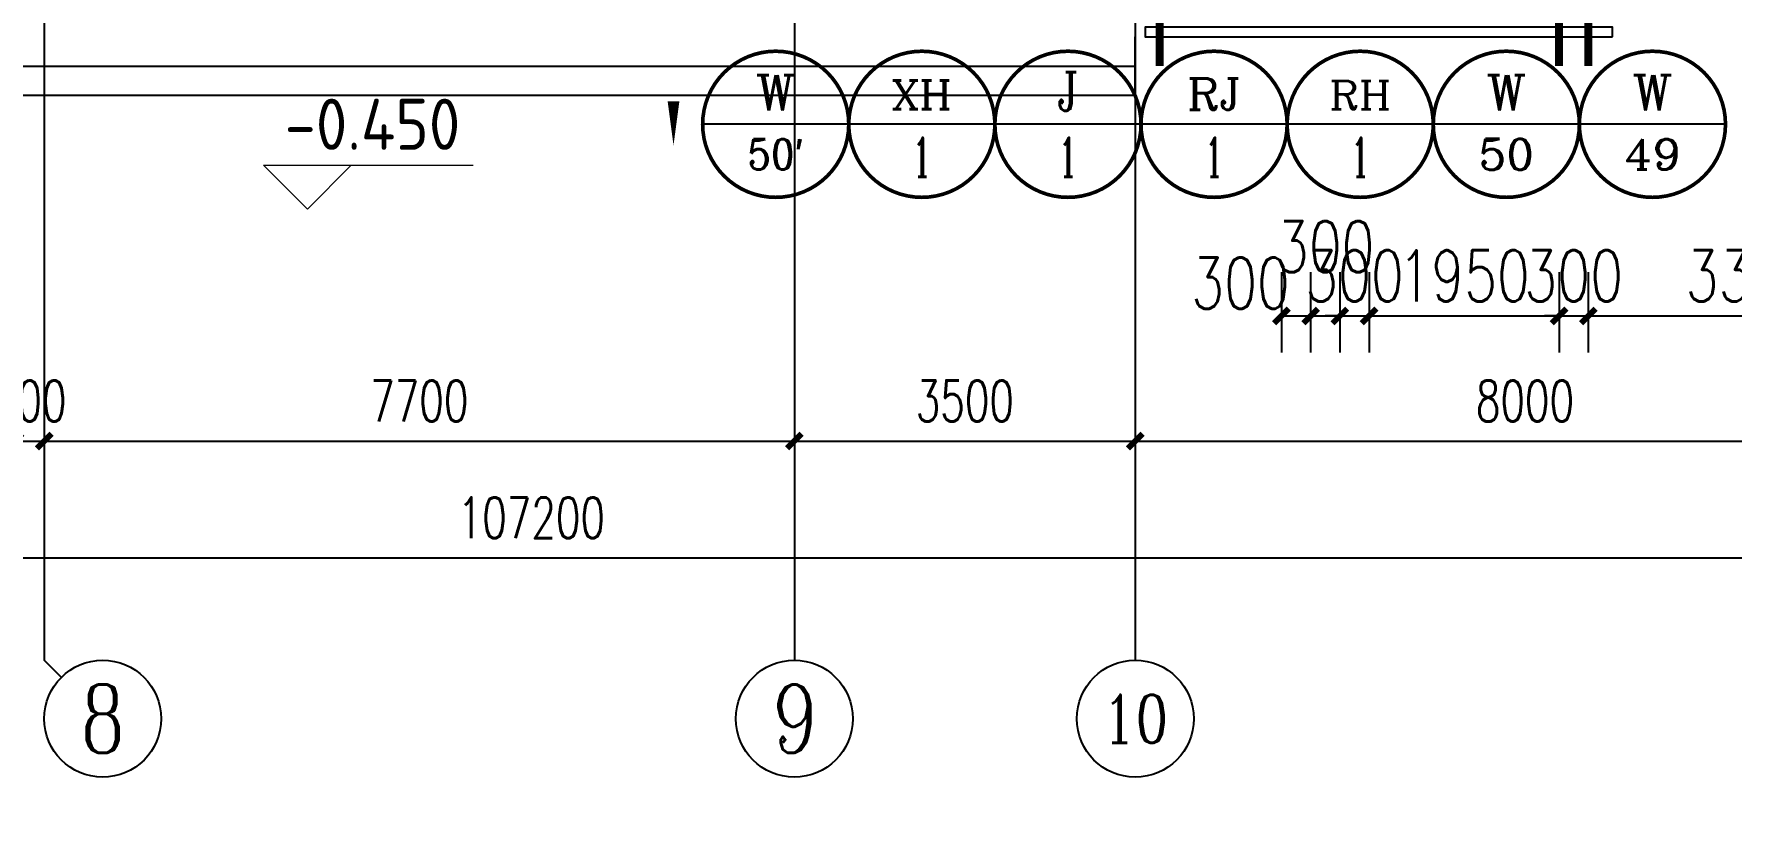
# Model space of a CAD drawing. Extents: x 0 to 2838408, y -923048 to 203859.
# Drawn here: x 2393411 to 2410832, y -278630 to -270663 of the extents above; entities that cross this region are included whole.
import ezdxf
from ezdxf.enums import TextEntityAlignment as Align

# ---------------------------------------------------------------- set-up
doc = ezdxf.new("R2010")
doc.units = 0
doc.header["$LTSCALE"] = 1000
doc.linetypes.add('DASH', pattern=[0.35, 0.25, -0.1])
doc.layers.add('A-ANNO-IDEN-LEVL', color=3, linetype='Continuous', lineweight=0)
doc.layers.add('A-ANNO-TXT', color=7, linetype='Continuous', lineweight=0, plot=False)
for name, color, linetype in [('AXIS', 3, 'Continuous'), ('AXIS_TEXT', 7, 'Continuous'), ('DIM_SYMB', 3, 'Continuous'), ('DIM_消防', 3, 'Continuous'), ('DOTE', 8, 'Continuous'), ('E2-楼梯、坡道', 52, 'Continuous'), ('PIPE-污水', 2, 'DASH'), ('TWT_DIM', 3, 'Continuous'), ('XREF', 8, 'Continuous'), ('图框', 7, 'Continuous')]:
    doc.layers.add(name, color=color, linetype=linetype)
doc.styles.add('_TCH_AXIS', font='COMPLEX', dxfattribs={"bigfont": 'GBCBIG'})
doc.styles.add('_TCH_DIM_T3', font='SIMPLEX', dxfattribs={"width": 0.75, "bigfont": 'HZTXT'})
doc.styles.add('_TWT_CIRCLE', font='COMPLEX', dxfattribs={"width": 1.1, "height": 2.3, "bigfont": 'HZTXT'})
doc.styles.add('A_DIM_T3', font='SIMPLEX', dxfattribs={"width": 0.7, "bigfont": 'HZ'})
doc.styles.add('COMPLEX', font='COMPLEX')
doc.styles.get("Standard").update_dxf_attribs({"font": 'geniso.shx', "bigfont": 'hztxt.shx'})
doc.styles.add('黑体', font='')
doc.styles.get('黑体').set_extended_font_data('SimHei')
doc.dimstyles.new('_TCH_ARCH&&150', dxfattribs={"dimtxt": 420, "dimasz": 150, "dimexe": 375, "dimexo": 450, "dimgap": 202.5, "dimtad": 1, "dimdec": 0, "dimzin": 0, "dimdsep": 46, "dimtxsty": 'A_DIM_T3', "dimblk": 'ARCHTICK', "dimcen": 0.09, "dimclrt": 7, "dimazin": 2, "dimtfac": 1, "dimtdec": 0, "dimtix": 1, "dimtmove": 2, "dimatfit": 3, "dimfxl": 150, "dimtolj": 1, "dimtzin": 0, "dimarcsym": 0})
doc.dimstyles.new('_TWT_ARCH&&150', dxfattribs={"dimtxt": 525, "dimasz": 150, "dimexe": 375, "dimexo": 450, "dimgap": 150, "dimtad": 1, "dimdec": 0, "dimzin": 0, "dimdsep": 46, "dimtxsty": '_TCH_DIM_T3', "dimblk": 'ARCHTICK', "dimcen": 0.09, "dimclrt": 7, "dimazin": 2, "dimtfac": 1, "dimtdec": 0, "dimtix": 1, "dimtmove": 2, "dimatfit": 3, "dimfxl": 1, "dimtolj": 1, "dimtzin": 0, "dimarcsym": 0})

# ---------------------------------------------------------------- blocks, each defined once
blk = doc.blocks.new('_ArchTick')
at = {"color": 0, "linetype": 'ByBlock', "const_width": 0.4}
blk.add_lwpolyline([(-0.5, -0.5), (0.5, 0.5)], dxfattribs=at)
blk = doc.blocks.new('*D842')
at = {"layer": 'AXIS', "color": 0, "lineweight": -2, "transparency": 16777216}
for p, q in [((2393217, -271542), (2393217, -275217)), ((2393517, -271542), (2393517, -275217)), ((2393217, -274842), (2393067, -274842)), ((2393217, -274842), (2393517, -274842)), ((2393517, -274842), (2393667, -274842))]:
    blk.add_line(p, q, dxfattribs=at)
at = {"layer": 'Defpoints', "color": 0, "transparency": 16777216}
for p in [(2393217, -271092), (2393517, -271092), (2393517, -274842)]:
    blk.add_point(p, dxfattribs=at)
at = {"layer": 'AXIS', "color": 0, "lineweight": -2, "transparency": 16777216, "xscale": 150, "yscale": 150, "zscale": 150}
blk.add_blockref('_ArchTick', (2393217, -274842), dxfattribs=at)
at = {"layer": 'AXIS', "color": 0, "lineweight": -2, "transparency": 16777216, "xscale": 150, "yscale": 150, "zscale": 150, "rotation": 180}
blk.add_blockref('_ArchTick', (2393517, -274842), dxfattribs=at)
at = {"layer": 'AXIS', "color": 7, "transparency": 16777216, "insert": (2393367, -274430), "char_height": 420, "attachment_point": 5, "style": 'A_DIM_T3'}
blk.add_mtext('\\A1;300', dxfattribs=at)
blk = doc.blocks.new('*D843')
at = {"layer": 'AXIS', "color": 0, "lineweight": -2, "transparency": 16777216}
for p, q in [((2393517, -271542), (2393517, -275217)), ((2401217, -271542), (2401217, -275217)), ((2393517, -274842), (2401217, -274842))]:
    blk.add_line(p, q, dxfattribs=at)
at = {"layer": 'Defpoints', "color": 0, "transparency": 16777216}
for p in [(2393517, -271092), (2401217, -271092), (2401217, -274842)]:
    blk.add_point(p, dxfattribs=at)
at = {"layer": 'AXIS', "color": 0, "lineweight": -2, "transparency": 16777216, "xscale": 150, "yscale": 150, "zscale": 150, "rotation": 180}
blk.add_blockref('_ArchTick', (2393517, -274842), dxfattribs=at)
at = {"layer": 'AXIS', "color": 0, "lineweight": -2, "transparency": 16777216, "xscale": 150, "yscale": 150, "zscale": 150}
blk.add_blockref('_ArchTick', (2401217, -274842), dxfattribs=at)
at = {"layer": 'AXIS', "color": 7, "transparency": 16777216, "insert": (2397367, -274430), "char_height": 420, "attachment_point": 5, "style": 'A_DIM_T3'}
blk.add_mtext('\\A1;7700', dxfattribs=at)
blk = doc.blocks.new('*D844')
at = {"layer": 'AXIS', "color": 0, "lineweight": -2, "transparency": 16777216}
for p, q in [((2401217, -271542), (2401217, -275217)), ((2404717, -271542), (2404717, -275217)), ((2401217, -274842), (2404717, -274842))]:
    blk.add_line(p, q, dxfattribs=at)
at = {"layer": 'Defpoints', "color": 0, "transparency": 16777216}
for p in [(2401217, -271092), (2404717, -271092), (2404717, -274842)]:
    blk.add_point(p, dxfattribs=at)
at = {"layer": 'AXIS', "color": 0, "lineweight": -2, "transparency": 16777216, "xscale": 150, "yscale": 150, "zscale": 150, "rotation": 180}
blk.add_blockref('_ArchTick', (2401217, -274842), dxfattribs=at)
at = {"layer": 'AXIS', "color": 0, "lineweight": -2, "transparency": 16777216, "xscale": 150, "yscale": 150, "zscale": 150}
blk.add_blockref('_ArchTick', (2404717, -274842), dxfattribs=at)
at = {"layer": 'AXIS', "color": 7, "transparency": 16777216, "insert": (2402967, -274430), "char_height": 420, "attachment_point": 5, "style": 'A_DIM_T3'}
blk.add_mtext('\\A1;3500', dxfattribs=at)
blk = doc.blocks.new('*D845')
at = {"layer": 'AXIS', "color": 0, "lineweight": -2, "transparency": 16777216}
for p, q in [((2404717, -271542), (2404717, -275217)), ((2412717, -271542), (2412717, -275217)), ((2404717, -274842), (2412717, -274842))]:
    blk.add_line(p, q, dxfattribs=at)
at = {"layer": 'Defpoints', "color": 0, "transparency": 16777216}
for p in [(2404717, -271092), (2412717, -271092), (2412717, -274842)]:
    blk.add_point(p, dxfattribs=at)
at = {"layer": 'AXIS', "color": 0, "lineweight": -2, "transparency": 16777216, "xscale": 150, "yscale": 150, "zscale": 150, "rotation": 180}
blk.add_blockref('_ArchTick', (2404717, -274842), dxfattribs=at)
at = {"layer": 'AXIS', "color": 0, "lineweight": -2, "transparency": 16777216, "xscale": 150, "yscale": 150, "zscale": 150}
blk.add_blockref('_ArchTick', (2412717, -274842), dxfattribs=at)
at = {"layer": 'AXIS', "color": 7, "transparency": 16777216, "insert": (2408717, -274430), "char_height": 420, "attachment_point": 5, "style": 'A_DIM_T3'}
blk.add_mtext('\\A1;8000', dxfattribs=at)
blk = doc.blocks.new('*D853')
at = {"layer": 'AXIS', "color": 0, "lineweight": -2, "transparency": 16777216}
for p, q in [((2344917, -271542), (2344917, -276417)), ((2452117, -271542), (2452117, -276417)), ((2344917, -276042), (2452117, -276042))]:
    blk.add_line(p, q, dxfattribs=at)
at = {"layer": 'Defpoints', "color": 0, "transparency": 16777216}
for p in [(2344917, -271092), (2452117, -271092), (2452117, -276042)]:
    blk.add_point(p, dxfattribs=at)
at = {"layer": 'AXIS', "color": 0, "lineweight": -2, "transparency": 16777216, "xscale": 150, "yscale": 150, "zscale": 150, "rotation": 180}
blk.add_blockref('_ArchTick', (2344917, -276042), dxfattribs=at)
at = {"layer": 'AXIS', "color": 0, "lineweight": -2, "transparency": 16777216, "xscale": 150, "yscale": 150, "zscale": 150}
blk.add_blockref('_ArchTick', (2452117, -276042), dxfattribs=at)
at = {"layer": 'AXIS', "color": 7, "transparency": 16777216, "insert": (2398517, -275630), "char_height": 420, "attachment_point": 5, "style": 'A_DIM_T3'}
blk.add_mtext('\\A1;107200', dxfattribs=at)
blk = doc.blocks.new('_AXISO')
at = {"color": 0}
blk.add_circle((0, 0), 0.5, dxfattribs=at)
at = {"layer": 'AXIS_TEXT', "color": 0, "style": 'COMPLEX', "width": 1.041667}
blk.add_attdef('A', text='', height=0.56, dxfattribs=at).set_placement((-0.25, -0.28), (0.25, -0.28), align=Align.FIT)
blk = doc.blocks.new('dddd')
at = {"layer": '图框', "color": 7}
for p, q in [((925248, 976528), (966971, 1003777)), ((925248, 976528), (966971, 1003777)), ((966971, 1003777), (955366, 978676)), ((966971, 1003777), (955366, 978676)), ((910333, 972042), (904202, 980805)), ((904202, 980805), (914469, 979905)), ((904202, 980805), (914469, 979905)), ((910333, 972042), (904202, 980805)), ((914469, 979905), (920123, 975948)), ((914469, 979905), (920123, 975948)), ((955366, 978676), (937690, 967871)), ((955366, 978676), (937690, 967871)), ((920123, 975948), (922163, 974664)), ((920123, 975948), (922163, 974664)), ((922163, 974664), (925248, 976528)), ((922163, 974664), (925248, 976528)), ((915094, 968761), (910333, 972042)), ((915094, 968761), (910333, 972042)), ((917883, 967676), (915094, 968761)), ((917883, 967676), (915094, 968761)), ((917883, 967676), (915094, 968761)), ((917883, 967676), (915094, 968761)), ((918771, 965820), (917883, 967676)), ((918771, 965820), (917883, 967676)), ((937690, 967871), (934111, 962714)), ((937690, 967871), (934111, 962714)), ((920667, 964846), (918771, 965820)), ((920667, 964846), (918771, 965820)), ((920667, 964846), (918771, 965820)), ((920667, 964846), (918771, 965820)), ((923314, 962990), (920667, 964846)), ((923314, 962990), (920667, 964846)), ((929112, 959994), (923314, 962990)), ((929112, 959994), (923314, 962990)), ((934111, 962714), (929112, 959994)), ((934111, 962714), (929112, 959994))]:
    blk.add_line(p, q, dxfattribs=at)
at = {"layer": '图框', "color": 7, "const_width": 269}
for points in [[(914119, 958129), (948732, 1015353)], [(914119, 958129), (948732, 1015353)], [(917883, 967676), (966971, 1003777)], [(917883, 967676), (966971, 1003777)], [(891635, 988405), (953474, 951002)], [(891635, 988405), (953474, 951002)], [(929112, 959994), (914469, 979905)], [(929112, 959994), (914469, 979905)], [(915094, 968761), (955366, 978676)], [(915094, 968761), (955366, 978676)], [(923314, 962990), (920123, 975948)], [(923314, 962990), (920123, 975948)], [(920667, 964846), (922163, 974664)], [(920667, 964846), (922163, 974664)], [(910333, 972042), (937690, 967871)], [(910333, 972042), (937690, 967871)]]:
    blk.add_lwpolyline(points, dxfattribs=at)
at = {"layer": '图框'}
for points in [[(955366, 978676), (966971, 1003777), (921504, 970339), (955366, 978676)], [(955366, 978676), (966971, 1003777), (921504, 970339), (955366, 978676)], [(921504, 970339), (904202, 980805), (910333, 972042), (921504, 970339)], [(921504, 970339), (904202, 980805), (910333, 972042), (921504, 970339)], [(920123, 975948), (914469, 979905), (921504, 970339), (920123, 975948)], [(920123, 975948), (914469, 979905), (921504, 970339), (920123, 975948)], [(925248, 976528), (922163, 974664), (921504, 970339), (925248, 976528)], [(925248, 976528), (922163, 974664), (921504, 970339), (925248, 976528)], [(937690, 967871), (921504, 970339), (934111, 962714), (937690, 967871)], [(921504, 970339), (923314, 962990), (929112, 959994), (921504, 970339)], [(937690, 967871), (921504, 970339), (934111, 962714), (937690, 967871)], [(921504, 970339), (923314, 962990), (929112, 959994), (921504, 970339)]]:
    blk.add_lwpolyline(points, close=True, dxfattribs=at)
for points in [[(921504, 970339), (917883, 967676), (917883, 967676), (915094, 968761), (915094, 968761), (921504, 970339)], [(921504, 970339), (917883, 967676), (917883, 967676), (915094, 968761), (915094, 968761), (921504, 970339)], [(921504, 970339), (918771, 965820), (918771, 965820), (920667, 964846), (920667, 964846), (921504, 970339)], [(921504, 970339), (918771, 965820), (918771, 965820), (920667, 964846), (920667, 964846), (921504, 970339)]]:
    blk.add_lwpolyline(points, dxfattribs=at)
at = {"layer": '图框', "color": 7, "insert": (951315, 1023156), "char_height": 5984.16, "width": 9277.05, "attachment_point": 1, "rotation": 328.83197, "style": '黑体'}
blk.add_mtext('{\\f@SimHei|b0|i0|c134|p2;N}', dxfattribs=at)
blk = doc.blocks.new('*D3334')
at = {"layer": 'Defpoints', "color": 0, "transparency": 16777216}
for p in [(2409367, -272658), (2412717, -272658), (2412717, -273558)]:
    blk.add_point(p, dxfattribs=at)
at = {"layer": 'TWT_DIM', "color": 0, "lineweight": -2, "transparency": 16777216}
for p, q in [((2409367, -273108), (2409367, -273933)), ((2412717, -273108), (2412717, -273933)), ((2409367, -273558), (2412717, -273558))]:
    blk.add_line(p, q, dxfattribs=at)
at = {"layer": 'TWT_DIM', "color": 0, "lineweight": -2, "transparency": 16777216, "xscale": 150, "yscale": 150, "zscale": 150, "rotation": 180}
blk.add_blockref('_ArchTick', (2409367, -273558), dxfattribs=at)
at = {"layer": 'TWT_DIM', "color": 0, "lineweight": -2, "transparency": 16777216, "xscale": 150, "yscale": 150, "zscale": 150}
blk.add_blockref('_ArchTick', (2412717, -273558), dxfattribs=at)
at = {"layer": 'TWT_DIM', "color": 7, "transparency": 16777216, "insert": (2411042, -273146), "char_height": 525, "attachment_point": 5, "style": '_TCH_DIM_T3'}
blk.add_mtext('\\A1;3350', dxfattribs=at)
blk = doc.blocks.new('*D3335')
at = {"layer": 'Defpoints', "color": 0, "transparency": 16777216}
for p in [(2409067, -272658), (2409367, -272658), (2409367, -273558)]:
    blk.add_point(p, dxfattribs=at)
at = {"layer": 'TWT_DIM', "color": 0, "lineweight": -2, "transparency": 16777216}
for p, q in [((2409067, -273108), (2409067, -273933)), ((2409367, -273108), (2409367, -273933)), ((2409067, -273558), (2408917, -273558)), ((2409067, -273558), (2409367, -273558)), ((2409367, -273558), (2409517, -273558))]:
    blk.add_line(p, q, dxfattribs=at)
at = {"layer": 'TWT_DIM', "color": 0, "lineweight": -2, "transparency": 16777216, "xscale": 150, "yscale": 150, "zscale": 150}
blk.add_blockref('_ArchTick', (2409067, -273558), dxfattribs=at)
at = {"layer": 'TWT_DIM', "color": 0, "lineweight": -2, "transparency": 16777216, "xscale": 150, "yscale": 150, "zscale": 150, "rotation": 180}
blk.add_blockref('_ArchTick', (2409367, -273558), dxfattribs=at)
at = {"layer": 'TWT_DIM', "color": 7, "transparency": 16777216, "insert": (2409217, -273146), "char_height": 525, "attachment_point": 5, "style": '_TCH_DIM_T3'}
blk.add_mtext('\\A1;300', dxfattribs=at)
blk = doc.blocks.new('*D3336')
at = {"layer": 'Defpoints', "color": 0, "transparency": 16777216}
for p in [(2407117, -272658), (2409067, -272658), (2409067, -273558)]:
    blk.add_point(p, dxfattribs=at)
at = {"layer": 'TWT_DIM', "color": 0, "lineweight": -2, "transparency": 16777216}
for p, q in [((2407117, -273108), (2407117, -273933)), ((2409067, -273108), (2409067, -273933)), ((2407117, -273558), (2409067, -273558))]:
    blk.add_line(p, q, dxfattribs=at)
at = {"layer": 'TWT_DIM', "color": 0, "lineweight": -2, "transparency": 16777216, "xscale": 150, "yscale": 150, "zscale": 150, "rotation": 180}
blk.add_blockref('_ArchTick', (2407117, -273558), dxfattribs=at)
at = {"layer": 'TWT_DIM', "color": 0, "lineweight": -2, "transparency": 16777216, "xscale": 150, "yscale": 150, "zscale": 150}
blk.add_blockref('_ArchTick', (2409067, -273558), dxfattribs=at)
at = {"layer": 'TWT_DIM', "color": 7, "transparency": 16777216, "insert": (2408092, -273146), "char_height": 525, "attachment_point": 5, "style": '_TCH_DIM_T3'}
blk.add_mtext('\\A1;1950', dxfattribs=at)
blk = doc.blocks.new('*D3337')
at = {"layer": 'Defpoints', "color": 0, "transparency": 16777216}
for p in [(2406817, -272658), (2407117, -272658), (2407117, -273558)]:
    blk.add_point(p, dxfattribs=at)
at = {"layer": 'TWT_DIM', "color": 0, "lineweight": -2, "transparency": 16777216}
for p, q in [((2406817, -273108), (2406817, -273933)), ((2407117, -273108), (2407117, -273933)), ((2406817, -273558), (2406667, -273558)), ((2406817, -273558), (2407117, -273558)), ((2407117, -273558), (2407267, -273558))]:
    blk.add_line(p, q, dxfattribs=at)
at = {"layer": 'TWT_DIM', "color": 0, "lineweight": -2, "transparency": 16777216, "xscale": 150, "yscale": 150, "zscale": 150}
blk.add_blockref('_ArchTick', (2406817, -273558), dxfattribs=at)
at = {"layer": 'TWT_DIM', "color": 0, "lineweight": -2, "transparency": 16777216, "xscale": 150, "yscale": 150, "zscale": 150, "rotation": 180}
blk.add_blockref('_ArchTick', (2407117, -273558), dxfattribs=at)
at = {"layer": 'TWT_DIM', "color": 7, "transparency": 16777216, "insert": (2406967, -273146), "char_height": 525, "attachment_point": 5, "style": '_TCH_DIM_T3'}
blk.add_mtext('\\A1;300', dxfattribs=at)
blk = doc.blocks.new('*D3338')
at = {"layer": 'Defpoints', "color": 0, "transparency": 16777216}
for p in [(2406517, -272658), (2406817, -272658), (2406817, -273558)]:
    blk.add_point(p, dxfattribs=at)
at = {"layer": 'TWT_DIM', "color": 0, "lineweight": -2, "transparency": 16777216}
for p, q in [((2406517, -273108), (2406517, -273933)), ((2406817, -273108), (2406817, -273933)), ((2406517, -273558), (2406817, -273558))]:
    blk.add_line(p, q, dxfattribs=at)
at = {"layer": 'TWT_DIM', "color": 0, "lineweight": -2, "transparency": 16777216, "xscale": 150, "yscale": 150, "zscale": 150, "rotation": 180}
blk.add_blockref('_ArchTick', (2406517, -273558), dxfattribs=at)
at = {"layer": 'TWT_DIM', "color": 0, "lineweight": -2, "transparency": 16777216, "xscale": 150, "yscale": 150, "zscale": 150}
blk.add_blockref('_ArchTick', (2406817, -273558), dxfattribs=at)
at = {"layer": 'TWT_DIM', "color": 7, "transparency": 16777216, "insert": (2406667, -272846), "char_height": 525, "attachment_point": 5, "style": '_TCH_DIM_T3'}
blk.add_mtext('\\A1;300', dxfattribs=at)
blk = doc.blocks.new('*D3339')
at = {"layer": 'Defpoints', "color": 0, "transparency": 16777216}
for p in [(2406217, -272658), (2406517, -272658), (2406517, -273558)]:
    blk.add_point(p, dxfattribs=at)
at = {"layer": 'TWT_DIM', "color": 0, "lineweight": -2, "transparency": 16777216}
for p, q in [((2406217, -273108), (2406217, -273933)), ((2406517, -273108), (2406517, -273933)), ((2406217, -273558), (2406517, -273558))]:
    blk.add_line(p, q, dxfattribs=at)
at = {"layer": 'TWT_DIM', "color": 0, "lineweight": -2, "transparency": 16777216, "xscale": 150, "yscale": 150, "zscale": 150, "rotation": 180}
blk.add_blockref('_ArchTick', (2406217, -273558), dxfattribs=at)
at = {"layer": 'TWT_DIM', "color": 0, "lineweight": -2, "transparency": 16777216, "xscale": 150, "yscale": 150, "zscale": 150}
blk.add_blockref('_ArchTick', (2406517, -273558), dxfattribs=at)
at = {"layer": 'TWT_DIM', "color": 7, "transparency": 16777216, "insert": (2405797, -273221), "char_height": 525, "attachment_point": 5, "style": '_TCH_DIM_T3'}
blk.add_mtext('\\A1;300', dxfattribs=at)
blk = doc.blocks.new('1F1')
at = {"layer": 'A-ANNO-IDEN-LEVL'}
for p, q in [((2396218.4, -272460), (2395768.4, -272010)), ((2395768.4, -272010), (2397919.3, -272010)), ((2396218.4, -272460), (2396668.4, -272010))]:
    blk.add_line(p, q, dxfattribs=at)
at = {"layer": 'AXIS'}
for p, q in [((2393516.7, -271092.2), (2393516.7, -277092.2)), ((2401216.7, -271092.2), (2401216.7, -277092.2)), ((2404716.7, -271092.2), (2404716.7, -277092.2)), ((2393692.5, -277267.9), (2393516.7, -277092.2))]:
    blk.add_line(p, q, dxfattribs=at)
at = {"layer": 'DIM_SYMB'}
blk.add_lwpolyline([(2399976.4, -270141.6, 0, 0, 0), (2399976.4, -271806.1, 0, 120, 0), (2399976.4, -271356.1, 0, 0, 0)], format="xyseb", dxfattribs=at)
at = {"layer": 'DOTE'}
for p, q in [((2393516.7, -187892.2), (2393516.7, -271092.2)), ((2401216.7, -187892.2), (2401216.7, -271092.2)), ((2404716.7, -187892.2), (2404716.7, -271092.2))]:
    blk.add_line(p, q, dxfattribs=at)
at = {"layer": 'E2-楼梯、坡道'}
for points in [[(2393116.7, -270692.2), (2393116.7, -270992.2), (2404716.7, -270992.2), (2404716.7, -270692.2)], [(2393116.7, -270992.2), (2393116.7, -271292.2), (2404716.7, -271292.2), (2404716.7, -270692.2)]]:
    blk.add_lwpolyline(points, dxfattribs=at)
blk.add_lwpolyline([(2409616.7, -270692.2), (2409616.7, -270592.2), (2404816.7, -270592.2), (2404816.7, -270692.2)], close=True, dxfattribs=at)
at = {"layer": 'AXIS'}
ref = blk.add_blockref('_AXISO', (2394116.7, -277692.2), dxfattribs=dict(at, xscale=1200, yscale=1200, zscale=1200))
ref.add_attrib('A', '8', dxfattribs={"layer": 'AXIS_TEXT', "height": 698.9, "style": '_TCH_AXIS'}).set_placement((2393883.8, -278041.6), (2394349.7, -278041.6), align=Align.FIT)
ref = blk.add_blockref('_AXISO', (2401216.7, -277692.2), dxfattribs=dict(at, xscale=1200, yscale=1200, zscale=1200))
ref.add_attrib('A', '9', dxfattribs={"layer": 'AXIS_TEXT', "height": 698.9, "style": '_TCH_AXIS'}).set_placement((2400983.8, -278041.6), (2401449.7, -278041.6), align=Align.FIT)
ref = blk.add_blockref('_AXISO', (2404716.7, -277692.2), dxfattribs=dict(at, xscale=1200, yscale=1200, zscale=1200))
ref.add_attrib('A', '10', dxfattribs={"layer": 'AXIS_TEXT', "height": 492.67, "style": '_TCH_AXIS'}).set_placement((2404376.6, -277938.5), (2405056.9, -277938.5), align=Align.FIT)
at = {"layer": 'A-ANNO-TXT', "color": 7}
blk.add_text('-0.450', height=525, dxfattribs=at).set_placement((2395983.9, -271852.5))
at = {"layer": 'AXIS'}
for p1, p2, distance, picture, middle in [((2344916.7, -271092.2), (2452116.7, -271092.2), -4950, '*D853', (2398516.7, -275629.7)), ((2393216.7, -271092.2), (2393516.7, -271092.2), -3750, '*D842', (2393366.7, -274429.7)), ((2393516.7, -271092.2), (2401216.7, -271092.2), -3750, '*D843', (2397366.7, -274429.7)), ((2401216.7, -271092.2), (2404716.7, -271092.2), -3750, '*D844', (2402966.7, -274429.7)), ((2404716.7, -271092.2), (2412716.7, -271092.2), -3750, '*D845', (2408716.7, -274429.7))]:
    dim = blk.add_aligned_dim(p1=p1, p2=p2, distance=distance, dimstyle='_TCH_ARCH&&150', dxfattribs=at)
    dim.commit()
    dim.dimension.update_dxf_attribs({"geometry": picture, "text_midpoint": middle})

msp = doc.modelspace()

# ---------------------------------------------------------------- linework, layer by layer
at = {"layer": 'DIM_消防'}
for p, q in [((2401775.4, -271590.3), (2400275.4, -271590.3)), ((2403275.4, -271590.3), (2401775.4, -271590.3)), ((2404775.4, -271590.3), (2403275.4, -271590.3)), ((2406275.4, -271590.3), (2404775.4, -271590.3)), ((2407775.4, -271590.3), (2406275.4, -271590.3)), ((2409275.4, -271590.3), (2407775.4, -271590.3)), ((2410775.4, -271590.3), (2409275.4, -271590.3))]:
    msp.add_line(p, q, dxfattribs=at)
at = {"layer": 'DIM_消防', "const_width": 37.5}
for points in [[(2401775.4, -271590.3, 1), (2400275.4, -271590.3, 1)], [(2403275.4, -271590.3, 1), (2401775.4, -271590.3, 1)], [(2404775.4, -271590.3, 1), (2403275.4, -271590.3, 1)], [(2406275.4, -271590.3, 1), (2404775.4, -271590.3, 1)], [(2407775.4, -271590.3, 1), (2406275.4, -271590.3, 1)], [(2409275.4, -271590.3, 1), (2407775.4, -271590.3, 1)], [(2410775.4, -271590.3, 1), (2409275.4, -271590.3, 1)]]:
    msp.add_lwpolyline(points, format="xyb", close=True, dxfattribs=at)
at = {"layer": 'PIPE-污水', "ltscale": 1.5, "const_width": 82.5}
for points in [[(2409366.7, -268975.9), (2409366.7, -270990.9)], [(2404966.7, -269761.7), (2404966.7, -270992.2)], [(2409066.7, -269836.2), (2409066.7, -270990.9)]]:
    msp.add_lwpolyline(points, dxfattribs=at)

# ---------------------------------------------------------------- block references
at = {"xscale": 0.125, "yscale": 0.125, "zscale": 0.125, "rotation": 31.1680319589541}
msp.add_blockref('dddd', (2371218.7, -450032.2), dxfattribs=at)
at = {"layer": 'XREF'}
msp.add_blockref('1F1', (0, 0), dxfattribs=at)

# ---------------------------------------------------------------- texts
at = {"layer": 'DIM_消防', "color": 7, "style": '_TWT_CIRCLE'}
for s, height, p, p2 in [('J', 395.7, (2403911.4, -271452.1), (2404139.4, -271452.1)), ('W', 362.4, (2400816.6, -271447.1), (2401234.2, -271447.1)), ('XH', 296.24, (2402215.1, -271435.7), (2402835.8, -271435.7)), ('RJ', 321.68, (2405247.4, -271440.4), (2405803.4, -271440.4)), ('RH', 289.27, (2406707.2, -271434.4), (2407343.6, -271434.4)), ('W', 362.4, (2408316.6, -271447.1), (2408734.2, -271447.1)), ('W', 362.4, (2409816.6, -271447.1), (2410234.2, -271447.1)), ('1', 400, (2402431.1, -272128), (2402619.7, -272128)), ('1', 400, (2403931.1, -272128), (2404119.7, -272128)), ('1', 400, (2405431.1, -272128), (2405619.7, -272128)), ('1', 400, (2406931.1, -272128), (2407119.7, -272128)), ('50', 317.96, (2408242.3, -272058.9), (2408808.5, -272058.9)), ('49', 314.27, (2409737.3, -272055.9), (2410313.5, -272055.9))]:
    msp.add_text(s, height=height, dxfattribs=at).set_placement(p, p2, align=Align.FIT)
at = {"layer": 'DIM_消防', "color": 7, "style": '_TWT_CIRCLE', "width": 0.84}
msp.add_text("50'", height=313.24, dxfattribs=at).set_placement((2400736, -272055), (2401314.8, -272055), align=Align.FIT)

# ---------------------------------------------------------------- dimensions: what is measured, and where the dimension line sits
at = {"layer": 'TWT_DIM'}
for base, p1, p2, picture, middle in [((2406816.7, -273558.1), (2406516.7, -272657.6), (2406816.7, -272657.6), '*D3338', (2406666.7, -272845.6)), ((2406516.7, -273558.1), (2406216.7, -272657.6), (2406516.7, -272657.6), '*D3339', (2405796.7, -273220.6))]:
    dim = msp.add_linear_dim(base=base, p1=p1, p2=p2, angle=0, dimstyle='_TWT_ARCH&&150', dxfattribs=at)
    dim.commit()
    dim.dimension.update_dxf_attribs({"geometry": picture, "text_midpoint": middle, "dimtype": 129})
for p1, p2, picture, middle in [((2406816.7, -272657.6), (2407116.7, -272657.6), '*D3337', (2406966.7, -273145.6)), ((2407116.7, -272657.6), (2409066.7, -272657.6), '*D3336', (2408091.7, -273145.6)), ((2409066.7, -272657.6), (2409366.7, -272657.6), '*D3335', (2409216.7, -273145.6)), ((2409366.7, -272657.6), (2412716.7, -272657.6), '*D3334', (2411041.7, -273145.6))]:
    dim = msp.add_aligned_dim(p1=p1, p2=p2, distance=-900.5, dimstyle='_TWT_ARCH&&150', dxfattribs=at)
    dim.commit()
    dim.dimension.update_dxf_attribs({"geometry": picture, "text_midpoint": middle})

doc.saveas('drawing.dxf')
